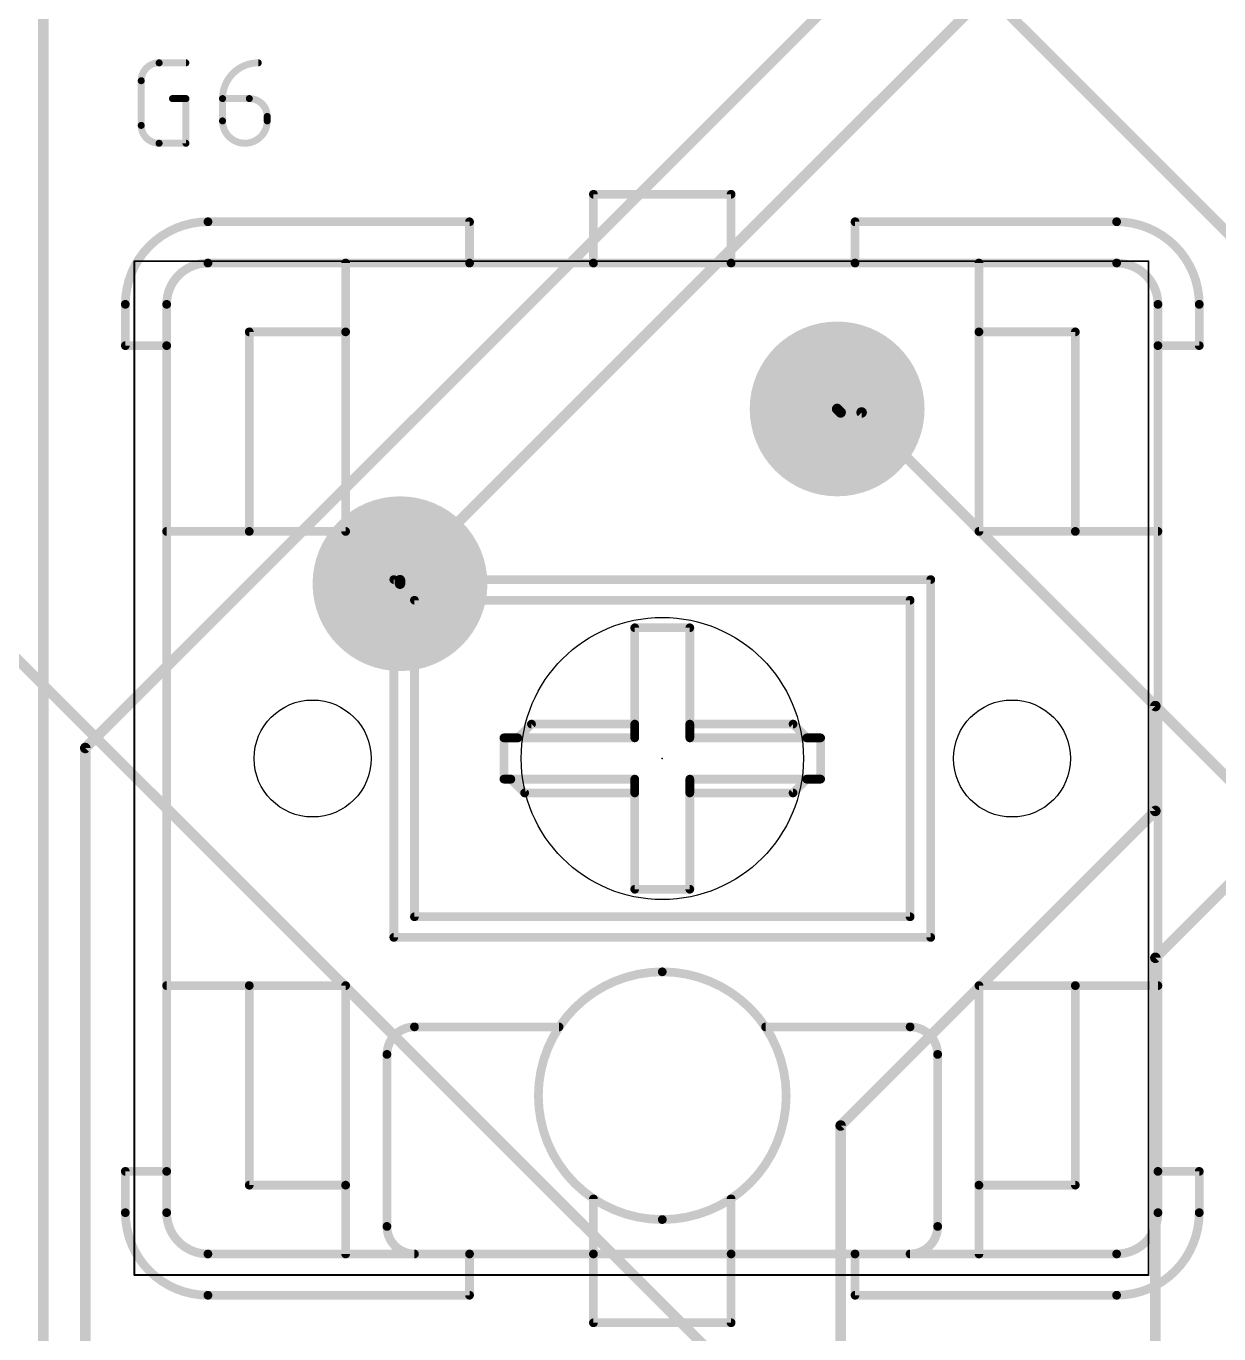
# Model space of a CAD drawing. Extents: x 8 to 150, y -13 to 106.
# Drawn here: x 108.87 to 126.19, y 60.22 to 79.22 of the extents above; entities that cross this region are included whole.
import ezdxf

# ---------------------------------------------------------------- set-up
doc = ezdxf.new("R2010")
doc.units = 0
for name, color, linetype in [('1', 22, 'CONTINUOUS'), ('16', 175, 'CONTINUOUS'), ('17', 82, 'CONTINUOUS'), ('20', 30, 'CONTINUOUS'), ('21', 253, 'CONTINUOUS'), ('23', 7, 'CONTINUOUS'), ('25', 253, 'CONTINUOUS'), ('49', 253, 'CONTINUOUS'), ('51', 253, 'CONTINUOUS')]:
    doc.layers.add(name, color=color, linetype=linetype)

# ---------------------------------------------------------------- blocks, each defined once
blk = doc.blocks.new('ROUNDP')
at = {"const_width": 0.5}
blk.add_lwpolyline([(0, -0.25, 1), (0, 0.25, 1), (0, -0.25)], format="xyb", dxfattribs=at)

msp = doc.modelspace()

# ---------------------------------------------------------------- linework, layer by layer
at = {"layer": '1', "const_width": 0.1524}
for points in [[(109.1184, 57.3024), (109.1184, 89.0016)], [(114.3, 71.1708), (130.7592, 87.63)], [(109.728, 68.7324), (128.1684, 87.1728)], [(125.2728, 65.6844), (138.3792, 78.7908)], [(120.7008, 73.6092), (120.65, 73.66)], [(120.7008, 73.6092), (121.0056, 73.6092)], [(121.0056, 73.6092), (125.2728, 69.342)], [(114.3, 71.1708), (114.3, 71.12)], [(125.2728, 69.342), (125.2728, 67.818)], [(109.728, 59.1312), (109.728, 68.7324)], [(125.2728, 67.818), (120.7008, 63.246)], [(125.2728, 41.4528), (125.2728, 65.6844)], [(120.7008, 63.246), (120.7008, 54.7116)]]:
    msp.add_lwpolyline(points, dxfattribs=at)
at = {"layer": '1', "const_width": 0.0762}
for points in [[(120.6769, 73.6869, 1), (120.6231, 73.6331)], [(120.7008, 73.6473, 1), (120.7008, 73.5711)], [(120.6739, 73.5823, 1), (120.7277, 73.6361)], [(121.0325, 73.6361, 1), (120.9787, 73.5823)], [(121.0056, 73.5711, 1), (121.0056, 73.6473)], [(114.3381, 71.1708, 1), (114.2619, 71.1708)], [(114.2619, 71.12, 1), (114.3381, 71.12)], [(114.2731, 71.1977, 1), (114.3269, 71.1439)], [(125.3109, 69.342, 1), (125.2347, 69.342)], [(125.2459, 69.3151, 1), (125.2997, 69.3689)], [(109.7661, 68.7324, 1), (109.6899, 68.7324)], [(109.7011, 68.7593, 1), (109.7549, 68.7055)], [(125.2347, 67.818, 1), (125.3109, 67.818)], [(125.2997, 67.7911, 1), (125.2459, 67.8449)], [(125.3109, 65.6844, 1), (125.2347, 65.6844)], [(125.2459, 65.7113, 1), (125.2997, 65.6575)], [(120.7389, 63.246, 1), (120.6627, 63.246)], [(120.6739, 63.2729, 1), (120.7277, 63.2191)]]:
    msp.add_lwpolyline(points, format="xyb", dxfattribs=at)
at = {"layer": '16', "const_width": 0.1524}
for points in [[(131.3688, 71.1708), (110.49, 92.0496)], [(120.7008, 73.6092), (120.65, 73.66)], [(120.7008, 73.6092), (121.0056, 73.6092)], [(121.0056, 73.6092), (137.4648, 57.15)], [(124.0536, 54.7116), (108.0516, 70.7136)]]:
    msp.add_lwpolyline(points, dxfattribs=at)
at = {"layer": '16', "const_width": 0.0762}
for points in [[(120.6769, 73.6869, 1), (120.6231, 73.6331)], [(120.7008, 73.6473, 1), (120.7008, 73.5711)], [(120.6739, 73.5823, 1), (120.7277, 73.6361)], [(121.0325, 73.6361, 1), (120.9787, 73.5823)], [(121.0056, 73.5711, 1), (121.0056, 73.6473)]]:
    msp.add_lwpolyline(points, format="xyb", dxfattribs=at)
at = {"layer": '20'}
for centre, radius in [((118.11, 68.58), 2.05), ((113.03, 68.58), 0.85), ((123.19, 68.58), 0.85)]:
    msp.add_circle(centre, radius, dxfattribs=at)
at = {"layer": '21'}
for points, const_width in [([(117.1418, 76.78, 1), (117.0782, 76.78)], 0.0635), ([(117.11, 76.8118, 1), (117.11, 76.7482)], 0.0635), ([(119.1418, 76.78, 1), (119.0782, 76.78)], 0.0635), ([(119.11, 76.7482, 1), (119.11, 76.8118)], 0.0635), ([(111.51, 76.38, 0.4142), (110.31, 75.18)], 0.127), ([(111.51, 76.4118, 1), (111.51, 76.3483)], 0.0635), ([(111.51, 76.3483, 1), (111.51, 76.4118)], 0.0635), ([(115.3418, 76.38, 1), (115.2782, 76.38)], 0.0635), ([(115.31, 76.3483, 1), (115.31, 76.4118)], 0.0635), ([(120.91, 76.4118, 1), (120.91, 76.3483)], 0.0635), ([(120.9418, 76.38, 1), (120.8783, 76.38)], 0.0635), ([(124.71, 76.4118, 1), (124.71, 76.3483)], 0.0635), ([(125.91, 75.18, 0.4142), (124.71, 76.38)], 0.127), ([(124.71, 76.3483, 1), (124.71, 76.4118)], 0.0635), ([(111.51, 75.78, 0.4142), (110.91, 75.18)], 0.127), ([(111.51, 75.8118, 1), (111.51, 75.7482)], 0.0635), ([(111.51, 75.7482, 1), (111.51, 75.8118)], 0.0635), ([(115.31, 75.8118, 1), (115.31, 75.7482)], 0.0635), ([(115.31, 75.7482, 1), (115.31, 75.8118)], 0.0635), ([(117.11, 75.8118, 1), (117.11, 75.7482)], 0.0635), ([(117.11, 75.7482, 1), (117.11, 75.8118)], 0.0635), ([(119.11, 75.8118, 1), (119.11, 75.7482)], 0.0635), ([(119.11, 75.7482, 1), (119.11, 75.8118)], 0.0635), ([(120.91, 75.8118, 1), (120.91, 75.7482)], 0.0635), ([(120.91, 75.7482, 1), (120.91, 75.8118)], 0.0635), ([(124.71, 75.8118, 1), (124.71, 75.7482)], 0.0635), ([(125.31, 75.18, 0.4142), (124.71, 75.78)], 0.127), ([(124.71, 75.7482, 1), (124.71, 75.8118)], 0.0635), ([(115.2782, 75.78, 1), (115.3418, 75.78)], 0.0635), ([(117.0782, 75.78, 1), (117.1418, 75.78)], 0.0635), ([(119.0782, 75.78, 1), (119.1418, 75.78)], 0.0635), ([(120.8783, 75.78, 1), (120.9418, 75.78)], 0.0635), ([(110.3418, 75.18, 1), (110.2782, 75.18)], 0.0635), ([(110.2782, 75.18, 1), (110.3418, 75.18)], 0.0635), ([(110.9418, 75.18, 1), (110.8783, 75.18)], 0.0635), ([(110.8783, 75.18, 1), (110.9418, 75.18)], 0.0635), ([(125.3418, 75.18, 1), (125.2782, 75.18)], 0.0635), ([(125.2782, 75.18, 1), (125.3418, 75.18)], 0.0635), ([(125.9418, 75.18, 1), (125.8783, 75.18)], 0.0635), ([(125.8783, 75.18, 1), (125.9418, 75.18)], 0.0635), ([(110.31, 74.6118, 1), (110.31, 74.5482)], 0.0635), ([(110.2782, 74.58, 1), (110.3418, 74.58)], 0.0635), ([(110.9418, 74.58, 1), (110.8783, 74.58)], 0.0635), ([(110.8783, 74.58, 1), (110.9418, 74.58)], 0.0635), ([(110.91, 74.5482, 1), (110.91, 74.6118)], 0.0635), ([(125.3418, 74.58, 1), (125.2782, 74.58)], 0.0635), ([(125.31, 74.6118, 1), (125.31, 74.5482)], 0.0635), ([(125.2782, 74.58, 1), (125.3418, 74.58)], 0.0635), ([(125.8783, 74.58, 1), (125.9418, 74.58)], 0.0635), ([(125.91, 74.5482, 1), (125.91, 74.6118)], 0.0635), ([(110.3418, 62.58, 1), (110.2782, 62.58)], 0.0635), ([(110.31, 62.6118, 1), (110.31, 62.5483)], 0.0635), ([(110.9418, 62.58, 1), (110.8783, 62.58)], 0.0635), ([(110.8783, 62.58, 1), (110.9418, 62.58)], 0.0635), ([(110.91, 62.5483, 1), (110.91, 62.6118)], 0.0635), ([(125.3418, 62.58, 1), (125.2782, 62.58)], 0.0635), ([(125.2782, 62.58, 1), (125.3418, 62.58)], 0.0635), ([(125.31, 62.6118, 1), (125.31, 62.5483)], 0.0635), ([(125.9418, 62.58, 1), (125.8783, 62.58)], 0.0635), ([(125.91, 62.5483, 1), (125.91, 62.6118)], 0.0635), ([(110.3418, 61.98, 1), (110.2782, 61.98)], 0.0635), ([(110.2782, 61.98, 1), (110.3418, 61.98)], 0.0635), ([(110.31, 61.98, 0.4142), (111.51, 60.78)], 0.127), ([(110.91, 61.98, 0.4142), (111.51, 61.38)], 0.127), ([(110.9418, 61.98, 1), (110.8783, 61.98)], 0.0635), ([(110.8783, 61.98, 1), (110.9418, 61.98)], 0.0635), ([(124.71, 60.78, 0.4142), (125.91, 61.98)], 0.127), ([(124.71, 61.38, 0.4142), (125.31, 61.98)], 0.127), ([(125.3418, 61.98, 1), (125.2782, 61.98)], 0.0635), ([(125.2782, 61.98, 1), (125.3418, 61.98)], 0.0635), ([(125.9418, 61.98, 1), (125.8783, 61.98)], 0.0635), ([(125.8783, 61.98, 1), (125.9418, 61.98)], 0.0635), ([(111.51, 61.4118, 1), (111.51, 61.3483)], 0.0635), ([(111.51, 61.3483, 1), (111.51, 61.4118)], 0.0635), ([(115.3418, 61.38, 1), (115.2782, 61.38)], 0.0635), ([(115.31, 61.4118, 1), (115.31, 61.3483)], 0.0635), ([(115.31, 61.3483, 1), (115.31, 61.4118)], 0.0635), ([(117.1418, 61.38, 1), (117.0782, 61.38)], 0.0635), ([(117.11, 61.4118, 1), (117.11, 61.3483)], 0.0635), ([(117.11, 61.3483, 1), (117.11, 61.4118)], 0.0635), ([(119.1418, 61.38, 1), (119.0782, 61.38)], 0.0635), ([(119.11, 61.4118, 1), (119.11, 61.3483)], 0.0635), ([(119.11, 61.3483, 1), (119.11, 61.4118)], 0.0635), ([(120.91, 61.4118, 1), (120.91, 61.3483)], 0.0635), ([(120.9418, 61.38, 1), (120.8783, 61.38)], 0.0635), ([(120.91, 61.3483, 1), (120.91, 61.4118)], 0.0635), ([(124.71, 61.4118, 1), (124.71, 61.3483)], 0.0635), ([(124.71, 61.3483, 1), (124.71, 61.4118)], 0.0635), ([(111.51, 60.8118, 1), (111.51, 60.7482)], 0.0635), ([(111.51, 60.7482, 1), (111.51, 60.8118)], 0.0635), ([(115.2782, 60.78, 1), (115.3418, 60.78)], 0.0635), ([(115.31, 60.7482, 1), (115.31, 60.8118)], 0.0635), ([(120.91, 60.8118, 1), (120.91, 60.7482)], 0.0635), ([(120.8783, 60.78, 1), (120.9418, 60.78)], 0.0635), ([(124.71, 60.8118, 1), (124.71, 60.7482)], 0.0635), ([(124.71, 60.7482, 1), (124.71, 60.8118)], 0.0635), ([(117.11, 60.4118, 1), (117.11, 60.3483)], 0.0635), ([(119.11, 60.3483, 1), (119.11, 60.4118)], 0.0635), ([(117.0782, 60.38, 1), (117.1418, 60.38)], 0.0635), ([(119.0782, 60.38, 1), (119.1418, 60.38)], 0.0635)]:
    msp.add_lwpolyline(points, format="xyb", dxfattribs=dict(at, const_width=const_width))
at = {"layer": '21', "const_width": 0.127}
for points in [[(117.11, 76.78), (117.11, 75.78)], [(119.11, 76.78), (117.11, 76.78)], [(119.11, 76.78), (119.11, 75.78)], [(111.51, 76.38), (115.31, 76.38)], [(115.31, 76.38), (115.31, 75.78)], [(120.91, 76.38), (124.71, 76.38)], [(120.91, 76.38), (120.91, 75.78)], [(111.51, 75.78), (115.31, 75.78)], [(115.31, 75.78), (117.11, 75.78)], [(117.11, 75.78), (119.11, 75.78)], [(119.11, 75.78), (120.91, 75.78)], [(120.91, 75.78), (124.71, 75.78)], [(110.31, 74.58), (110.31, 75.18)], [(110.91, 74.58), (110.91, 75.18)], [(125.31, 75.18), (125.31, 74.58)], [(125.91, 75.18), (125.91, 74.58)], [(110.91, 74.58), (110.31, 74.58)], [(110.91, 62.58), (110.91, 74.58)], [(125.31, 74.58), (125.31, 62.58)], [(125.31, 74.58), (125.91, 74.58)], [(110.31, 61.98), (110.31, 62.58)], [(110.91, 62.58), (110.31, 62.58)], [(110.91, 61.98), (110.91, 62.58)], [(125.31, 62.58), (125.31, 61.98)], [(125.31, 62.58), (125.91, 62.58)], [(125.91, 62.58), (125.91, 61.98)], [(115.31, 61.38), (111.51, 61.38)], [(117.11, 61.38), (115.31, 61.38)], [(115.31, 61.38), (115.31, 60.78)], [(119.11, 61.38), (117.11, 61.38)], [(117.11, 61.38), (117.11, 60.38)], [(120.91, 61.38), (119.11, 61.38)], [(119.11, 61.38), (119.11, 60.38)], [(124.71, 61.38), (120.91, 61.38)], [(120.91, 61.38), (120.91, 60.78)], [(115.31, 60.78), (111.51, 60.78)], [(124.71, 60.78), (120.91, 60.78)], [(119.11, 60.38), (117.11, 60.38)]]:
    msp.add_lwpolyline(points, dxfattribs=at)
at = {"layer": '23'}
msp.add_point((118.11, 68.58), dxfattribs=at)
at = {"layer": '25'}
for points, const_width in [([(110.8004, 78.6892, 0.4142), (110.5408, 78.4296)], 0.1016), ([(110.8004, 78.7146, 1), (110.8004, 78.6638)], 0.0508), ([(110.8004, 78.6638, 1), (110.8004, 78.7146)], 0.0508), ([(111.1899, 78.6638, 1), (111.1899, 78.7146)], 0.0508), ([(112.2412, 78.6892, 0.4142), (111.7219, 78.1699)], 0.1016), ([(112.2412, 78.6638, 1), (112.2412, 78.7146)], 0.0508), ([(110.5662, 78.4296, 1), (110.5154, 78.4296)], 0.0508), ([(110.5154, 78.4296, 1), (110.5662, 78.4296)], 0.0508), ([(110.9952, 78.1953, 1), (110.9952, 78.1445)], 0.0508), ([(111.2153, 78.1699, 1), (111.1645, 78.1699)], 0.0508), ([(111.1899, 78.1445, 1), (111.1899, 78.1953)], 0.0508), ([(111.7219, 78.1953, 1), (111.7219, 78.1445)], 0.0508), ([(111.7473, 78.1699, 1), (111.6965, 78.1699)], 0.0508), ([(111.6965, 78.1699, 1), (111.7473, 78.1699)], 0.0508), ([(112.371, 77.9103, 0.4142), (112.1114, 78.1699)], 0.1016), ([(112.1114, 78.1953, 1), (112.1114, 78.1445)], 0.0508), ([(112.1114, 78.1445, 1), (112.1114, 78.1953)], 0.0508), ([(112.3964, 77.9103, 1), (112.3456, 77.9103)], 0.0508), ([(112.3456, 77.9103, 1), (112.3964, 77.9103)], 0.0508), ([(110.5408, 77.7804, 0.4142), (110.8004, 77.5208)], 0.1016), ([(110.5662, 77.7804, 1), (110.5154, 77.7804)], 0.0508), ([(110.5154, 77.7804, 1), (110.5662, 77.7804)], 0.0508), ([(111.7219, 77.8454, 1), (112.371, 77.8454)], 0.1016), ([(111.7473, 77.8454, 1), (111.6965, 77.8454)], 0.0508), ([(111.6965, 77.8454, 1), (111.7473, 77.8454)], 0.0508), ([(112.3964, 77.8454, 1), (112.3456, 77.8454)], 0.0508), ([(112.3456, 77.8454, 1), (112.3964, 77.8454)], 0.0508), ([(110.8004, 77.5462, 1), (110.8004, 77.4954)], 0.0508), ([(110.8004, 77.4954, 1), (110.8004, 77.5462)], 0.0508), ([(111.1645, 77.5208, 1), (111.2153, 77.5208)], 0.0508), ([(111.1899, 77.4954, 1), (111.1899, 77.5462)], 0.0508)]:
    msp.add_lwpolyline(points, format="xyb", dxfattribs=dict(at, const_width=const_width))
at = {"layer": '25', "const_width": 0.1016}
for points in [[(110.8004, 78.6892), (111.1899, 78.6892)], [(110.5408, 77.7804), (110.5408, 78.4296)], [(110.9952, 78.1699), (111.1899, 78.1699)], [(111.1899, 78.1699), (111.1899, 77.5208)], [(111.7219, 78.1699), (112.1114, 78.1699)], [(111.7219, 77.8454), (111.7219, 78.1699)], [(112.371, 77.9103), (112.371, 77.8454)], [(111.1899, 77.5208), (110.8004, 77.5208)]]:
    msp.add_lwpolyline(points, dxfattribs=at)
at = {"layer": '49', "const_width": 0.025}
for points in [[(110.4405, 75.8063), (125.1725, 75.8063)], [(110.4405, 61.0743), (110.4405, 75.8063)], [(125.1725, 75.8063), (125.1725, 61.0743)], [(125.1725, 61.0743), (110.4405, 61.0743)]]:
    msp.add_lwpolyline(points, dxfattribs=at)
at = {"layer": '49', "const_width": 0.0125}
for points in [[(110.4405, 75.8126, 1), (110.4405, 75.8001)], [(110.4467, 75.8063, 1), (110.4342, 75.8063)], [(125.1787, 75.8063, 1), (125.1662, 75.8063)], [(125.1725, 75.8001, 1), (125.1725, 75.8126)], [(110.4405, 61.0806, 1), (110.4405, 61.068)], [(110.4342, 61.0743, 1), (110.4467, 61.0743)], [(125.1662, 61.0743, 1), (125.1787, 61.0743)], [(125.1725, 61.068, 1), (125.1725, 61.0806)]]:
    msp.add_lwpolyline(points, format="xyb", dxfattribs=at)
at = {"layer": '51', "const_width": 0.127}
for points in [[(113.51, 74.78), (113.51, 75.78)], [(122.71, 74.78), (122.71, 75.78)], [(112.11, 71.88), (112.11, 74.78)], [(112.11, 74.78), (113.51, 74.78)], [(113.51, 71.88), (113.51, 74.78)], [(122.71, 71.88), (122.71, 74.78)], [(122.71, 74.78), (124.11, 74.78)], [(124.11, 71.88), (124.11, 74.78)], [(110.91, 71.88), (112.11, 71.88)], [(112.11, 71.88), (113.51, 71.88)], [(122.71, 71.88), (124.11, 71.88)], [(124.11, 71.88), (125.31, 71.88)], [(114.21, 71.18), (122.01, 71.18)], [(114.21, 65.98), (114.21, 71.18)], [(122.01, 71.18), (122.01, 65.98)], [(114.51, 66.28), (114.51, 70.88)], [(114.51, 70.88), (121.71, 70.88)], [(121.71, 70.88), (121.71, 66.28)], [(117.71, 69.08), (117.71, 70.48)], [(117.71, 70.48), (118.51, 70.48)], [(118.51, 70.48), (118.51, 69.08)], [(116.01, 68.88), (116.21, 69.08)], [(116.21, 69.08), (117.71, 69.08)], [(117.71, 68.88), (117.71, 69.08)], [(118.51, 69.08), (118.51, 68.88)], [(118.51, 69.08), (120.01, 69.08)], [(120.21, 68.88), (120.01, 69.08)], [(115.81, 68.28), (115.81, 68.88)], [(115.81, 68.88), (116.01, 68.88)], [(116.01, 68.88), (117.71, 68.88)], [(118.51, 68.88), (120.21, 68.88)], [(120.21, 68.88), (120.41, 68.88)], [(120.41, 68.88), (120.41, 68.28)], [(115.81, 68.28), (115.91, 68.28)], [(117.71, 68.28), (115.91, 68.28)], [(115.91, 68.28), (116.11, 68.08)], [(117.71, 68.08), (117.71, 68.28)], [(120.21, 68.28), (118.51, 68.28)], [(118.51, 68.28), (118.51, 68.08)], [(120.01, 68.08), (120.21, 68.28)], [(120.41, 68.28), (120.21, 68.28)], [(116.11, 68.08), (117.71, 68.08)], [(117.71, 66.68), (117.71, 68.08)], [(118.51, 68.08), (118.51, 66.68)], [(118.51, 68.08), (120.01, 68.08)], [(118.51, 66.68), (117.71, 66.68)], [(121.71, 66.28), (114.51, 66.28)], [(122.01, 65.98), (114.21, 65.98)], [(110.91, 65.28), (112.11, 65.28)], [(112.11, 65.28), (113.51, 65.28)], [(112.11, 62.38), (112.11, 65.28)], [(113.51, 62.38), (113.51, 65.28)], [(122.71, 65.28), (124.11, 65.28)], [(122.71, 62.38), (122.71, 65.28)], [(124.11, 65.28), (125.31, 65.28)], [(124.11, 62.38), (124.11, 65.28)], [(116.61, 64.68), (114.51, 64.68)], [(121.71, 64.68), (119.61, 64.68)], [(114.11, 64.28), (114.11, 61.78)], [(122.11, 64.28), (122.11, 61.78)], [(112.11, 62.38), (113.51, 62.38)], [(113.51, 61.38), (113.51, 62.38)], [(122.71, 61.38), (122.71, 62.38)], [(122.71, 62.38), (124.11, 62.38)], [(117.11, 61.38), (117.11, 62.18)], [(119.11, 62.18), (119.11, 61.38)]]:
    msp.add_lwpolyline(points, dxfattribs=at)
at = {"layer": '51'}
for points, const_width in [([(113.5418, 75.78, 1), (113.4783, 75.78)], 0.0635), ([(122.7418, 75.78, 1), (122.6783, 75.78)], 0.0635), ([(112.1418, 74.78, 1), (112.0782, 74.78)], 0.0635), ([(112.11, 74.8118, 1), (112.11, 74.7482)], 0.0635), ([(113.5418, 74.78, 1), (113.4783, 74.78)], 0.0635), ([(113.4783, 74.78, 1), (113.5418, 74.78)], 0.0635), ([(113.51, 74.7482, 1), (113.51, 74.8118)], 0.0635), ([(122.71, 74.8118, 1), (122.71, 74.7482)], 0.0635), ([(122.7418, 74.78, 1), (122.6783, 74.78)], 0.0635), ([(122.6783, 74.78, 1), (122.7418, 74.78)], 0.0635), ([(124.1418, 74.78, 1), (124.0782, 74.78)], 0.0635), ([(124.11, 74.7482, 1), (124.11, 74.8118)], 0.0635), ([(110.91, 71.9118, 1), (110.91, 71.8483)], 0.0635), ([(112.0782, 71.88, 1), (112.1418, 71.88)], 0.0635), ([(112.11, 71.9118, 1), (112.11, 71.8483)], 0.0635), ([(112.11, 71.8483, 1), (112.11, 71.9118)], 0.0635), ([(113.4783, 71.88, 1), (113.5418, 71.88)], 0.0635), ([(113.51, 71.8483, 1), (113.51, 71.9118)], 0.0635), ([(122.71, 71.9118, 1), (122.71, 71.8483)], 0.0635), ([(122.6783, 71.88, 1), (122.7418, 71.88)], 0.0635), ([(124.0782, 71.88, 1), (124.1418, 71.88)], 0.0635), ([(124.11, 71.9118, 1), (124.11, 71.8483)], 0.0635), ([(124.11, 71.8483, 1), (124.11, 71.9118)], 0.0635), ([(125.31, 71.8483, 1), (125.31, 71.9118)], 0.0635), ([(114.21, 71.2118, 1), (114.21, 71.1483)], 0.0635), ([(114.2418, 71.18, 1), (114.1783, 71.18)], 0.0635), ([(122.0418, 71.18, 1), (121.9783, 71.18)], 0.0635), ([(122.01, 71.1483, 1), (122.01, 71.2118)], 0.0635), ([(114.51, 70.9118, 1), (114.51, 70.8483)], 0.0635), ([(114.5418, 70.88, 1), (114.4783, 70.88)], 0.0635), ([(121.7418, 70.88, 1), (121.6783, 70.88)], 0.0635), ([(121.71, 70.8483, 1), (121.71, 70.9118)], 0.0635), ([(117.7418, 70.48, 1), (117.6783, 70.48)], 0.0635), ([(117.71, 70.5118, 1), (117.71, 70.4483)], 0.0635), ([(118.5418, 70.48, 1), (118.4783, 70.48)], 0.0635), ([(118.51, 70.4483, 1), (118.51, 70.5118)], 0.0635), ([(116.21, 69.1118, 1), (116.21, 69.0482)], 0.0635), ([(116.2325, 69.0575, 1), (116.1875, 69.1025)], 0.0635), ([(117.7418, 69.08, 1), (117.6783, 69.08)], 0.0635), ([(117.6783, 69.08, 1), (117.7418, 69.08)], 0.0635), ([(117.71, 69.0482, 1), (117.71, 69.1118)], 0.0635), ([(118.51, 69.1118, 1), (118.51, 69.0482)], 0.0635), ([(118.5418, 69.08, 1), (118.4783, 69.08)], 0.0635), ([(118.4783, 69.08, 1), (118.5418, 69.08)], 0.0635), ([(120.0325, 69.1025, 1), (119.9875, 69.0575)], 0.0635), ([(120.01, 69.0482, 1), (120.01, 69.1118)], 0.0635), ([(115.8418, 68.88, 1), (115.7782, 68.88)], 0.0635), ([(115.81, 68.9118, 1), (115.81, 68.8483)], 0.0635), ([(115.9875, 68.9025, 1), (116.0325, 68.8575)], 0.0635), ([(116.01, 68.9118, 1), (116.01, 68.8483)], 0.0635), ([(116.01, 68.8483, 1), (116.01, 68.9118)], 0.0635), ([(117.6783, 68.88, 1), (117.7418, 68.88)], 0.0635), ([(117.71, 68.8483, 1), (117.71, 68.9118)], 0.0635), ([(118.51, 68.9118, 1), (118.51, 68.8483)], 0.0635), ([(118.4783, 68.88, 1), (118.5418, 68.88)], 0.0635), ([(120.21, 68.9118, 1), (120.21, 68.8483)], 0.0635), ([(120.1875, 68.8575, 1), (120.2325, 68.9025)], 0.0635), ([(120.21, 68.8483, 1), (120.21, 68.9118)], 0.0635), ([(120.4418, 68.88, 1), (120.3783, 68.88)], 0.0635), ([(120.41, 68.8483, 1), (120.41, 68.9118)], 0.0635), ([(115.81, 68.3118, 1), (115.81, 68.2482)], 0.0635), ([(115.7782, 68.28, 1), (115.8418, 68.28)], 0.0635), ([(115.91, 68.3118, 1), (115.91, 68.2482)], 0.0635), ([(115.9325, 68.3025, 1), (115.8875, 68.2575)], 0.0635), ([(115.91, 68.2482, 1), (115.91, 68.3118)], 0.0635), ([(117.7418, 68.28, 1), (117.6783, 68.28)], 0.0635), ([(117.71, 68.2482, 1), (117.71, 68.3118)], 0.0635), ([(118.51, 68.3118, 1), (118.51, 68.2482)], 0.0635), ([(118.5418, 68.28, 1), (118.4783, 68.28)], 0.0635), ([(120.21, 68.3118, 1), (120.21, 68.2482)], 0.0635), ([(120.2325, 68.2575, 1), (120.1875, 68.3025)], 0.0635), ([(120.21, 68.2482, 1), (120.21, 68.3118)], 0.0635), ([(120.3783, 68.28, 1), (120.4418, 68.28)], 0.0635), ([(120.41, 68.2482, 1), (120.41, 68.3118)], 0.0635), ([(116.11, 68.1118, 1), (116.11, 68.0482)], 0.0635), ([(116.0875, 68.0575, 1), (116.1325, 68.1025)], 0.0635), ([(117.7418, 68.08, 1), (117.6783, 68.08)], 0.0635), ([(117.6783, 68.08, 1), (117.7418, 68.08)], 0.0635), ([(117.71, 68.0482, 1), (117.71, 68.1118)], 0.0635), ([(118.51, 68.1118, 1), (118.51, 68.0482)], 0.0635), ([(118.5418, 68.08, 1), (118.4783, 68.08)], 0.0635), ([(118.4783, 68.08, 1), (118.5418, 68.08)], 0.0635), ([(119.9875, 68.1025, 1), (120.0325, 68.0575)], 0.0635), ([(120.01, 68.0482, 1), (120.01, 68.1118)], 0.0635), ([(117.71, 66.7118, 1), (117.71, 66.6483)], 0.0635), ([(117.6783, 66.68, 1), (117.7418, 66.68)], 0.0635), ([(118.4783, 66.68, 1), (118.5418, 66.68)], 0.0635), ([(118.51, 66.6483, 1), (118.51, 66.7118)], 0.0635), ([(114.51, 66.3118, 1), (114.51, 66.2482)], 0.0635), ([(121.71, 66.2482, 1), (121.71, 66.3118)], 0.0635), ([(114.4783, 66.28, 1), (114.5418, 66.28)], 0.0635), ([(121.6783, 66.28, 1), (121.7418, 66.28)], 0.0635), ([(114.21, 66.0118, 1), (114.21, 65.9483)], 0.0635), ([(114.1783, 65.98, 1), (114.2418, 65.98)], 0.0635), ([(121.9783, 65.98, 1), (122.0418, 65.98)], 0.0635), ([(122.01, 65.9483, 1), (122.01, 66.0118)], 0.0635), ([(118.11, 65.48, 1), (118.11, 61.88)], 0.127), ([(118.11, 61.88, 1), (118.11, 65.48)], 0.127), ([(118.11, 65.5118, 1), (118.11, 65.4483)], 0.0635), ([(118.11, 65.4483, 1), (118.11, 65.5118)], 0.0635), ([(110.91, 65.3118, 1), (110.91, 65.2482)], 0.0635), ([(112.11, 65.3118, 1), (112.11, 65.2482)], 0.0635), ([(112.1418, 65.28, 1), (112.0782, 65.28)], 0.0635), ([(112.11, 65.2482, 1), (112.11, 65.3118)], 0.0635), ([(113.5418, 65.28, 1), (113.4783, 65.28)], 0.0635), ([(113.51, 65.2482, 1), (113.51, 65.3118)], 0.0635), ([(122.71, 65.3118, 1), (122.71, 65.2482)], 0.0635), ([(122.7418, 65.28, 1), (122.6783, 65.28)], 0.0635), ([(124.11, 65.3118, 1), (124.11, 65.2482)], 0.0635), ([(124.1418, 65.28, 1), (124.0782, 65.28)], 0.0635), ([(124.11, 65.2482, 1), (124.11, 65.3118)], 0.0635), ([(125.31, 65.2482, 1), (125.31, 65.3118)], 0.0635), ([(114.51, 64.68, 0.4142), (114.11, 64.28)], 0.127), ([(114.51, 64.7118, 1), (114.51, 64.6483)], 0.0635), ([(114.51, 64.6483, 1), (114.51, 64.7118)], 0.0635), ([(116.61, 64.6483, 1), (116.61, 64.7118)], 0.0635), ([(119.61, 64.7118, 1), (119.61, 64.6483)], 0.0635), ([(122.11, 64.28, 0.4142), (121.71, 64.68)], 0.127), ([(121.71, 64.7118, 1), (121.71, 64.6483)], 0.0635), ([(121.71, 64.6483, 1), (121.71, 64.7118)], 0.0635), ([(114.1418, 64.28, 1), (114.0782, 64.28)], 0.0635), ([(114.0782, 64.28, 1), (114.1418, 64.28)], 0.0635), ([(122.1418, 64.28, 1), (122.0782, 64.28)], 0.0635), ([(122.0782, 64.28, 1), (122.1418, 64.28)], 0.0635), ([(112.0782, 62.38, 1), (112.1418, 62.38)], 0.0635), ([(112.11, 62.4118, 1), (112.11, 62.3483)], 0.0635), ([(113.5418, 62.38, 1), (113.4783, 62.38)], 0.0635), ([(113.4783, 62.38, 1), (113.5418, 62.38)], 0.0635), ([(113.51, 62.3483, 1), (113.51, 62.4118)], 0.0635), ([(122.71, 62.4118, 1), (122.71, 62.3483)], 0.0635), ([(122.7418, 62.38, 1), (122.6783, 62.38)], 0.0635), ([(122.6783, 62.38, 1), (122.7418, 62.38)], 0.0635), ([(124.0782, 62.38, 1), (124.1418, 62.38)], 0.0635), ([(124.11, 62.3483, 1), (124.11, 62.4118)], 0.0635), ([(117.1418, 62.18, 1), (117.0782, 62.18)], 0.0635), ([(119.1418, 62.18, 1), (119.0782, 62.18)], 0.0635), ([(114.1418, 61.78, 1), (114.0782, 61.78)], 0.0635), ([(114.0782, 61.78, 1), (114.1418, 61.78)], 0.0635), ([(114.11, 61.78, 0.4142), (114.51, 61.38)], 0.127), ([(118.11, 61.9118, 1), (118.11, 61.8483)], 0.0635), ([(118.11, 61.8483, 1), (118.11, 61.9118)], 0.0635), ([(121.71, 61.38, 0.4142), (122.11, 61.78)], 0.127), ([(122.1418, 61.78, 1), (122.0782, 61.78)], 0.0635), ([(122.0782, 61.78, 1), (122.1418, 61.78)], 0.0635), ([(113.4783, 61.38, 1), (113.5418, 61.38)], 0.0635), ([(114.51, 61.3483, 1), (114.51, 61.4118)], 0.0635), ([(117.0782, 61.38, 1), (117.1418, 61.38)], 0.0635), ([(119.0782, 61.38, 1), (119.1418, 61.38)], 0.0635), ([(121.71, 61.4118, 1), (121.71, 61.3483)], 0.0635), ([(122.6783, 61.38, 1), (122.7418, 61.38)], 0.0635)]:
    msp.add_lwpolyline(points, format="xyb", dxfattribs=dict(at, const_width=const_width))

# ---------------------------------------------------------------- block references
at = {"layer": '17', "xscale": 2.54, "yscale": 2.54}
for p in [(120.65, 73.66), (120.65, 73.66), (114.3, 71.12), (114.3, 71.12)]:
    msp.add_blockref('ROUNDP', p, dxfattribs=at)

doc.saveas('drawing.dxf')
